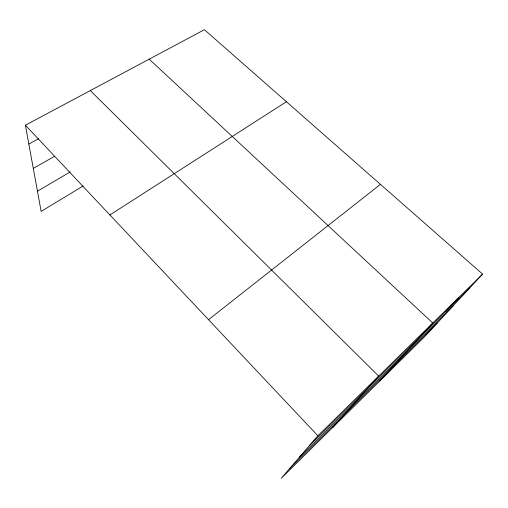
<?xml version="1.0" encoding="UTF-8"?>
<svg xmlns="http://www.w3.org/2000/svg" width="508" height="508" viewBox="0 0 508 508"><rect width="100%" height="100%" fill="white"/><g stroke="black" fill="none" stroke-linecap="round" stroke-linejoin="round"><path stroke-width="0.76" d="M482.6 274.104L317.862 435.762L281.235 478.301L423.901 337.433L482.6 274.104L204.419 29.699L25.4 125.216L41.135 211.404L83.191 185.947M332.892 427.291L378.663 376.091L90.31 90.583M379.825 380.949L432.765 323.005L149.2 59.163M446.043 311.264L458.368 297.879M289.598 468.586L437.623 322.631M309.639 445.313L469.729 287.992M299.199 457.435L453.136 305.892M208.534 319.678L380.435 184.341M109.906 214.954L286.41 101.74M37.446 191.205L70.269 171.901M33.287 168.415L54.508 156.331M28.842 144.069L38.576 138.728M25.4 125.216L317.862 435.762"/></g></svg>
